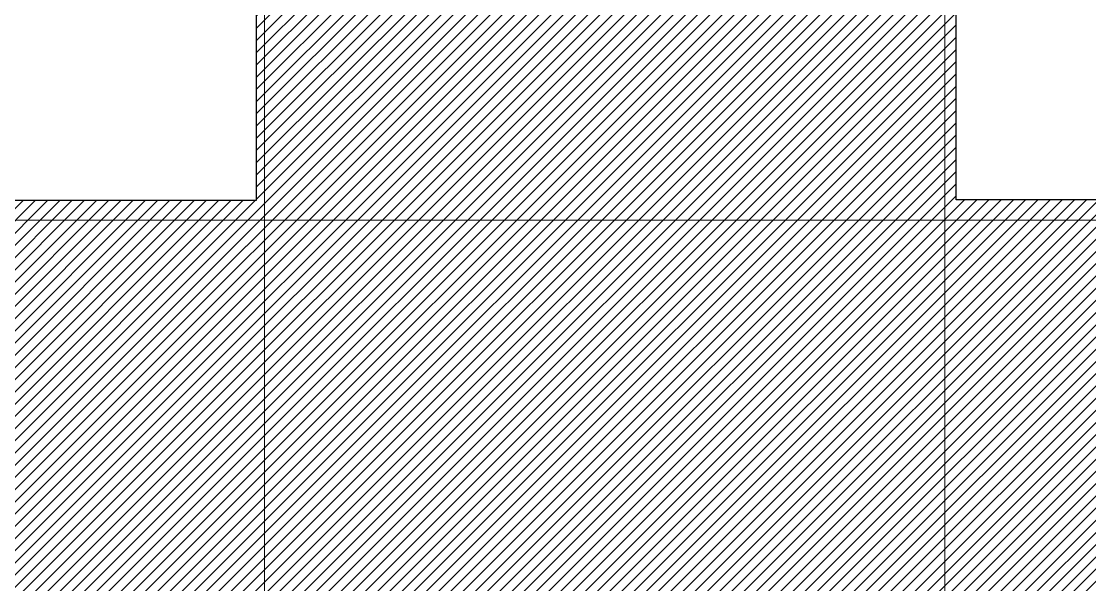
# Model space of a CAD drawing. Header units: millimetres. Extents: x -11886 to 379896, y -8130 to 47743.
# Drawn here: x 336894 to 356527, y 14008 to 24363 of the extents above; entities that cross this region are included whole.
import ezdxf

# ---------------------------------------------------------------- set-up
doc = ezdxf.new("R2010")
doc.units = ezdxf.units.MM
doc.linetypes.add('ADSK_Линия сетки', pattern=[25, 20, -2.5, 0, -2.5])
doc.layers.add('Оси', color=7, linetype='Continuous', lineweight=9)

msp = doc.modelspace()

# ---------------------------------------------------------------- hatches: boundary and pattern name
at = {"lineweight": 13, "true_color": 0x636466, "transparency": 33554559}
h = msp.add_hatch(dxfattribs=at)
h.set_pattern_fill('ANSI31', color=251, scale=50)
h.set_pattern_definition([(45, (322754.53, 85026.59), (-112.2532, 112.2532), [])])
h.paths.add_polyline_path([(354071.55, 43675.13), (341210.37, 43675.13), (341210.37, 21068.63), (334059.77, 21068.63), (334055.85, 13720.18), (337042.11, 13716.63), (337042.11, 13206.63), (335179.7, 13206.63), (335179.7, 11328.12), (358547.3, 11328.12), (358547.3, 13716.63), (361496.44, 13716.63), (361484.24, 21084.06), (354071.55, 21084.06)])

# ---------------------------------------------------------------- linework, layer by layer
at = {"color": 251, "lineweight": 30, "true_color": 0x636466}
msp.add_lwpolyline([(334059.77, 21068.63), (334055.85, 13720.18), (337042.11, 13716.63), (337042.11, 13206.63), (335179.7, 13206.63), (335179.7, 11328.12), (358547.3, 11328.12), (358547.3, 13716.63), (361496.44, 13716.63), (361484.24, 21084.06), (354071.55, 21084.06), (354071.55, 43675.13), (341210.37, 43675.13), (341210.37, 21068.63), (334059.77, 21068.63)], dxfattribs=at)
at = {"layer": 'Оси', "linetype": 'ADSK_Линия сетки'}
for p, q in [((341364.44, -5025.59), (341364.44, 44684.79)), ((353864.44, -5025.59), (353864.44, 44684.79)), ((311668.31, 20706.79), (379896.25, 20706.79))]:
    msp.add_line(p, q, dxfattribs=at)

doc.saveas('drawing.dxf')
